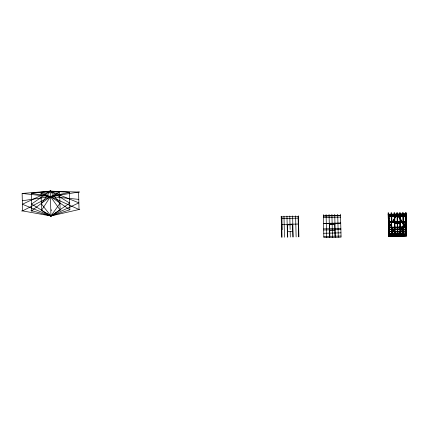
<?xml version="1.0" encoding="UTF-8"?>
<svg xmlns="http://www.w3.org/2000/svg" width="428" height="428" viewBox="0 0 428 428"><rect width="100%" height="100%" fill="white"/><g stroke="black" fill="none" stroke-linecap="round" stroke-linejoin="round"><path stroke-width="0.64" d="M31.014 210.517L31.025 210.881M79.726 209.688L79.72 209.324M21.887 210.608L21.903 211.229M60.771 210.282L60.76 209.661M406.333 221.982L406.466 227.193L389.18 227.626M406.375 227.166L406.547 226.931L406.466 227.193M388.785 222.785L388.544 222.902L388.785 222.731L397.607 235.159L397.366 235.272L405.6 222.319L405.846 222.48L405.6 222.378M397.393 235.111L397.644 235.266L405.846 222.421M51.365 210.656L51.344 209.747M79.175 192.514L79.153 191.6M388.849 227.45L396.911 214.546L397.157 214.701L396.911 214.546M389.207 226.894L397.157 214.647M59.053 192.44L50.327 191.156L41.323 203.792L50.932 215.969L79.025 209.522L78.602 192.07L50.327 191.156L22.133 193.451L22.561 210.902L50.932 215.969L69.871 209.747L69.443 192.295L50.327 191.156L31.292 193.226L31.715 210.678L50.932 215.969L78.864 202.872M78.254 202.621L50.327 191.156L22.395 204.252L50.932 215.969L59.941 203.332L50.327 191.156L41.056 192.991L41.468 209.779M31.715 210.678L50.461 196.57L59.674 192.536L60.086 209.319M60.589 209.351L69.705 203.097L50.327 191.156L31.554 204.028L50.932 215.969L60.102 209.988L50.461 196.57L41.056 192.991M69.443 192.295L50.461 196.57L41.484 210.442L50.932 215.969L59.513 210.084M32.079 211.304L31.602 211.405M22.561 210.902L50.461 196.57L78.602 192.07M398.115 215.503L397.147 214.514L405.455 227.172M397.393 214.407L397.147 214.567L405.455 227.118M50.06 190.476L50.563 190.465M22.31 200.753L50.461 196.57L78.779 199.373M51.082 216.686L50.697 216.659M388.18 213.711L388.458 213.706M391.155 213.636L391.716 213.615L391.92 222.089M394.135 213.567L394.691 213.54L394.9 222.014M396.97 213.497L397.526 213.47L397.735 221.945M399.811 213.428L400.367 213.401L400.576 221.875M402.785 213.353L403.342 213.331L403.55 221.806M405.76 213.283L406.044 213.272M388.191 214.225L406.054 213.786M281.207 216.889L298.418 216.472M323.327 215.862L340.538 215.439M388.196 214.401L388.474 214.391M391.171 214.326L391.454 214.321M394.151 214.251L394.429 214.246M396.986 214.187L397.264 214.177M399.827 214.118L400.105 214.107M402.802 214.043L403.08 214.037M405.781 213.968L406.06 213.963M323.333 216.087L340.544 215.664M388.196 214.449L406.06 214.011M388.201 214.674L406.065 214.177M388.207 214.835L406.07 214.401M388.485 214.888L389.138 214.872L389.63 234.961L388.977 234.977M405.792 214.465L405.139 214.482L405.632 234.571L406.284 234.555M388.212 215.059L406.076 214.626M388.217 215.225L388.87 215.209M405.428 214.808L406.081 214.792M388.228 215.664L406.092 215.225M388.233 215.83L406.092 215.391M281.244 218.542L298.455 218.12M323.37 217.51L340.581 217.092M388.522 216.397L388.897 216.386M405.455 215.985L405.83 215.974M388.25 216.488L406.108 216.049M388.25 216.568L388.902 216.552M405.46 216.151L406.113 216.135M388.25 216.696L406.113 216.215M388.255 216.819L388.902 216.718M405.466 216.317L406.119 216.381M388.255 216.852L388.667 235.507L406.573 235.068M388.287 218.034L388.934 218.018M405.498 217.611L406.145 217.595M388.287 218.2L388.94 218.184M405.498 217.777L406.151 217.761M388.292 218.366L388.945 218.35M405.503 217.943L406.156 217.927M405.509 218.146L406.161 218.13M405.514 218.312L406.167 218.296M405.551 219.901L406.204 219.885M388.346 220.484L388.999 220.468M405.557 220.062L406.209 220.051M388.351 220.65L388.999 220.634M388.736 221.297L389.015 221.292M391.631 221.57L391.909 221.565M394.605 221.501L394.884 221.49M397.446 221.431L397.724 221.42M400.282 221.362L400.56 221.351M403.256 221.287L403.54 221.281M388.378 221.79L388.656 221.779M389.025 221.774L405.589 221.367M405.958 221.356L406.242 221.351M281.389 224.454L298.6 224.031M323.515 223.427L340.725 223.004M323.52 223.651L340.731 223.229M388.383 222.073L406.247 221.576M388.389 222.175L406.247 221.736M394.621 222.143L400.02 222.009M287.45 224.828L292.57 224.705M388.394 222.4L406.252 221.913M394.627 222.309L400.025 222.175M329.298 224.031L334.974 223.892M388.399 222.624L406.258 222.186M329.314 224.556L334.985 224.416M394.643 222.967L400.036 222.779M394.648 223.132L400.041 222.999M394.648 223.293L400.046 223.165M388.421 223.587L388.699 223.577M391.395 223.512L391.679 223.507M394.375 223.437L394.653 223.432M397.211 223.373L397.489 223.363M400.052 223.304L400.33 223.293M403.026 223.229L403.304 223.223M406.006 223.154L406.284 223.149M388.437 224.176L388.715 224.17M391.411 224.101L391.69 224.095M394.391 224.031L394.67 224.021M397.227 223.962L397.505 223.951M400.062 223.892L400.346 223.881M403.042 223.817L403.32 223.812M406.017 223.748L406.295 223.737M323.648 228.889L340.859 228.472M388.512 227.252L388.79 227.247M389.17 227.236L406.375 226.819M388.517 227.477L406.381 227.043M388.517 227.552L406.381 227.118M388.517 227.643L388.801 227.632M388.522 227.717L388.801 227.712M389.186 227.701L406.386 227.284M389.186 227.851L406.386 227.429M323.675 230.013L340.886 229.595M388.544 228.541L388.822 228.536M287.616 231.495L292.731 231.371M394.793 229.05L400.185 228.916M329.742 230.692L334.856 230.564M394.798 229.274L400.191 229.141M389.512 229.478L394.835 229.349M396.168 229.312L405.482 229.087M394.798 229.435L400.196 229.306M389.512 229.643L394.841 229.515M396.168 229.478L405.487 229.253M394.809 229.659L400.201 229.531M389.555 231.425L406.199 231.018M389.56 231.591L406.199 231.184M323.755 233.271L340.966 232.853M388.94 233.383L406.242 232.96M388.945 233.549L406.247 233.126M388.694 234.651L389.341 234.635M405.905 234.234L406.552 234.218M388.694 234.817L406.557 234.384M323.83 236.454L341.041 236.037M388.699 235.042L406.563 234.608M388.704 235.202L406.568 234.769M388.71 235.336L406.568 234.902M388.661 235.405L406.573 234.993M400.629 235.651L401.956 235.619M394.022 236.037L388.726 236.165L406.589 235.726L400.635 235.876M388.731 236.326L406.595 235.892M22.133 193.451L50.461 196.57L79.025 209.522M31.292 193.226L50.461 196.57L69.871 209.747M388.544 222.844L397.366 235.272M398.837 216.595L405.701 227.011L397.398 214.46M406.423 222.004L406.547 226.931M406.29 234.774L405.739 212.309L406.017 212.299L406.6 236.117L388.736 236.55L388.153 212.737L388.437 212.732L388.982 235.197M406.29 234.908L406.311 235.732M405.402 213.802L405.91 234.624M403.588 234.838L403.042 212.374L402.764 212.379L403.31 234.849M402.47 227.38L402.513 229.157M402.566 231.27L402.609 233.051M402.192 227.386L402.234 229.167M402.24 229.333L402.283 231.115M402.288 231.275L402.331 233.057M402.336 233.223L402.4 235.828M401.962 229.338L402.004 231.12M402.053 233.228L402.117 235.833M400.613 234.913L400.062 212.449L399.784 212.454L400.335 234.919M399.757 222.785L400.057 234.929M397.591 227.418L397.227 212.518L396.949 212.523L397.312 227.429M397.633 229.205L397.778 234.983M397.446 227.263L397.644 235.288M397.355 229.21L397.494 234.988M394.921 222.902L395.215 235.047M394.937 235.052L394.391 212.588L394.108 212.593L394.659 235.058M393.043 229.558L393.086 231.339M393.134 233.447L393.198 236.053M392.717 227.616L392.76 229.397M392.76 229.563L392.808 231.345M392.808 231.511L392.851 233.292M392.856 233.458L392.92 236.058M392.433 227.626L392.481 229.403M392.53 231.516L392.572 233.297M391.962 235.127L391.411 212.657L391.133 212.663L391.684 235.133M388.843 214.209L389.352 235.026M388.656 218.029L388.715 220.474M388.988 235.33L389.009 236.154M340.506 214.177L341.068 237.155L323.857 237.577L323.295 214.599M337.719 214.246L338.281 237.224M334.739 214.316L335.301 237.299M334.707 224.427L334.996 236.181M331.903 214.385L332.465 237.369M329.592 224.55L329.876 236.31M329.062 214.455L329.624 237.438M326.088 214.53L326.65 237.508M298.402 215.798L298.915 236.839M298.081 216.477L298.578 236.845M295.609 215.867L296.123 236.909M292.634 215.942L293.148 236.978M292.554 224.181L292.87 236.989M292.046 224.192L292.057 224.716M291.532 224.208L291.543 224.732M291.019 224.219L291.035 224.743M290.51 224.229L290.521 224.754M289.793 216.012L290.125 229.488M290.173 231.43L290.307 237.048M289.483 224.256L289.499 224.78M288.975 224.267L288.986 224.791M288.461 224.283L288.472 224.807M287.948 224.293L287.964 224.818M287.439 224.304L287.75 237.112M286.958 216.081L287.472 237.117M283.978 216.151L284.497 237.192M281.875 216.873L282.191 229.681M281.726 224.449L282.041 237.251M281.191 216.22L281.704 237.262M50.327 191.156L50.932 215.969"/></g></svg>
